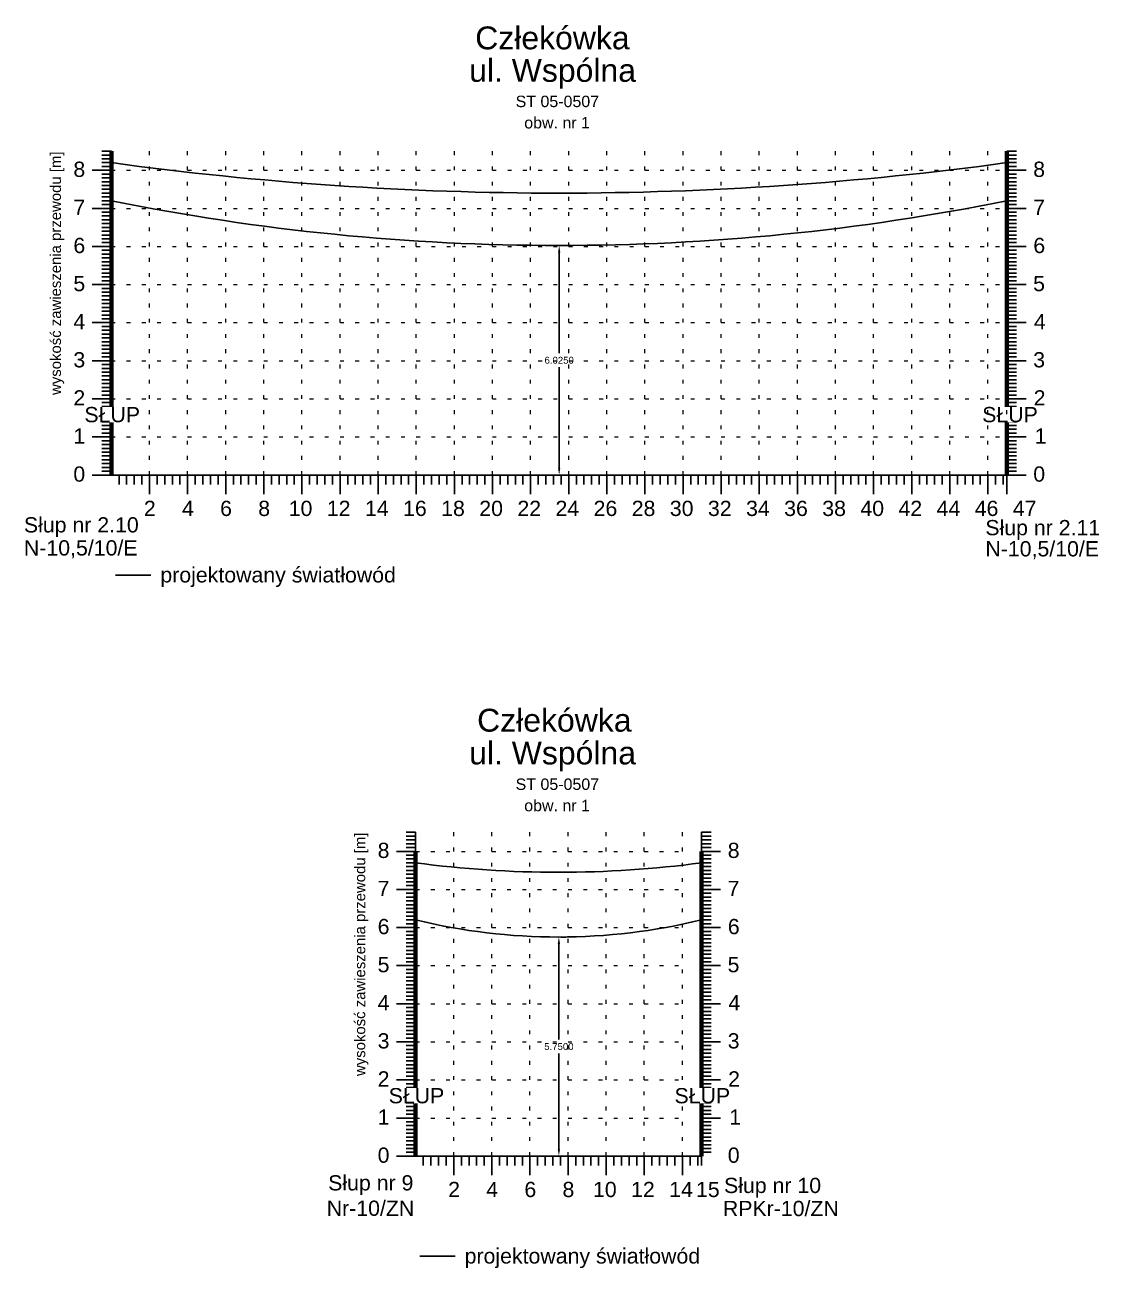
# Model space of a CAD drawing. Header units: metres. Extents: x -870 to 439, y 1328 to 1364.
# Drawn here: x -870.42 to -842.23, y 1330.96 to 1363.6 of the extents above; entities that cross this region are included whole.
import ezdxf

# ---------------------------------------------------------------- set-up
doc = ezdxf.new("R2010")
doc.units = ezdxf.units.M
doc.header["$MEASUREMENT"] = 0
doc.linetypes.add('ACAD_ISO07W100', pattern=[3, 0, -3])
doc.layers.add('ramka', color=7, linetype='Continuous', plot=False)
doc.styles.get("Standard").update_dxf_attribs({"font": 'arial.ttf'})
doc.dimstyles.get("Standard").update_dxf_attribs({"dimtxt": 0.18, "dimasz": 0.18, "dimexe": 0.18, "dimexo": 0.0625, "dimgap": 0.09, "dimtad": 0, "dimtih": 1, "dimtoh": 1, "dimdec": 4, "dimzin": 0, "dimdsep": 46, "dimtxsty": 'Standard', "dimcen": 0.09, "dimadec": 0, "dimazin": 0, "dimtfac": 1, "dimtdec": 4, "dimtofl": 0, "dimtmove": 0, "dimatfit": 3, "dimfxl": 1, "dimtolj": 1, "dimtzin": 0, "dimarcsym": 0})

# ---------------------------------------------------------------- blocks, each defined once
blk = doc.blocks.new('*D40')
at = {"color": 0, "lineweight": -2}
for p, q in [((-856.459, 1357.805), (-856.576, 1357.805)), ((-856.396, 1357.625), (-856.396, 1354.975)), ((-856.396, 1351.96), (-856.396, 1354.611)), ((-865.484, 1351.78), (-856.216, 1351.78))]:
    blk.add_line(p, q, dxfattribs=at)
at = {"color": 0}
for points in [[(-856.366, 1357.625), (-856.426, 1357.625), (-856.396, 1357.805)], [(-856.426, 1351.96), (-856.366, 1351.96), (-856.396, 1351.78)]]:
    blk.add_solid(points, dxfattribs=at)
at = {"layer": 'Defpoints', "color": 0}
for p in [(-856.396, 1357.805), (-865.546, 1351.78), (-856.396, 1351.78)]:
    blk.add_point(p, dxfattribs=at)
at = {"color": 0, "lineweight": 25, "insert": (-856.396, 1354.793), "char_height": 0.18, "attachment_point": 5}
blk.add_mtext('\\A1;6.0250', dxfattribs=at)
blk = doc.blocks.new('*D41')
at = {"color": 0, "lineweight": -2}
for p, q in [((-856.404, 1339.472), (-856.404, 1336.959)), ((-856.35, 1339.652), (-856.224, 1339.652)), ((-856.404, 1334.082), (-856.404, 1336.595)), ((-856.5, 1333.902), (-856.224, 1333.902))]:
    blk.add_line(p, q, dxfattribs=at)
at = {"color": 0}
for points in [[(-856.374, 1339.472), (-856.434, 1339.472), (-856.404, 1339.652)], [(-856.434, 1334.082), (-856.374, 1334.082), (-856.404, 1333.902)]]:
    blk.add_solid(points, dxfattribs=at)
at = {"layer": 'Defpoints', "color": 0}
for p in [(-856.412, 1339.652), (-856.562, 1333.902), (-856.404, 1333.902)]:
    blk.add_point(p, dxfattribs=at)
at = {"color": 0, "lineweight": 25, "insert": (-856.404, 1336.777), "char_height": 0.18, "attachment_point": 5}
blk.add_mtext('\\A1;5.7500', dxfattribs=at)

msp = doc.modelspace()

# ---------------------------------------------------------------- linework, layer by layer
for p, q in [((-868.14601, 1360.28031), (-868.39601, 1360.28031)), ((-868.14601, 1360.28031), (-868.14601, 1351.78031)), ((-844.64601, 1360.28031), (-844.64601, 1351.78031)), ((-844.64601, 1360.28031), (-844.39601, 1360.28031)), ((-868.14601, 1360.18031), (-868.39601, 1360.18031)), ((-868.14601, 1360.08031), (-868.39601, 1360.08031)), ((-868.14601, 1359.98031), (-868.39601, 1359.98031)), ((-844.64601, 1360.18031), (-844.39601, 1360.18031)), ((-844.64601, 1360.08031), (-844.39601, 1360.08031)), ((-844.64601, 1359.98031), (-844.39601, 1359.98031)), ((-868.14601, 1359.78031), (-868.64601, 1359.78031)), ((-868.14601, 1359.78031), (-868.64601, 1359.78031)), ((-868.14601, 1359.88031), (-868.39601, 1359.88031)), ((-868.14601, 1359.68031), (-868.39601, 1359.68031)), ((-844.64601, 1359.88031), (-844.39601, 1359.88031)), ((-844.64601, 1359.78031), (-844.14601, 1359.78031)), ((-844.64601, 1359.78031), (-844.14601, 1359.78031)), ((-844.64601, 1359.68031), (-844.39601, 1359.68031)), ((-868.14601, 1359.58031), (-868.39601, 1359.58031)), ((-868.14601, 1359.48031), (-868.39601, 1359.48031)), ((-868.14601, 1359.38031), (-868.39601, 1359.38031)), ((-844.64601, 1359.58031), (-844.39601, 1359.58031)), ((-844.64601, 1359.48031), (-844.39601, 1359.48031)), ((-844.64601, 1359.38031), (-844.39601, 1359.38031)), ((-868.14601, 1359.28031), (-868.39601, 1359.28031)), ((-868.14601, 1359.18031), (-868.39601, 1359.18031)), ((-868.14601, 1359.08031), (-868.39601, 1359.08031)), ((-868.14601, 1358.98031), (-868.39601, 1358.98031)), ((-844.64601, 1359.28031), (-844.39601, 1359.28031)), ((-844.64601, 1359.18031), (-844.39601, 1359.18031)), ((-844.64601, 1359.08031), (-844.39601, 1359.08031)), ((-844.64601, 1358.98031), (-844.39601, 1358.98031)), ((-868.14601, 1358.78031), (-868.64601, 1358.78031)), ((-868.14601, 1358.78031), (-868.64601, 1358.78031)), ((-868.14601, 1358.88031), (-868.39601, 1358.88031)), ((-868.14601, 1358.68031), (-868.39601, 1358.68031)), ((-844.64601, 1358.88031), (-844.39601, 1358.88031)), ((-844.64601, 1358.78031), (-844.14601, 1358.78031)), ((-844.64601, 1358.78031), (-844.14601, 1358.78031)), ((-844.64601, 1358.68031), (-844.39601, 1358.68031)), ((-868.14601, 1358.58031), (-868.39601, 1358.58031)), ((-868.14601, 1358.48031), (-868.39601, 1358.48031)), ((-868.14601, 1358.38031), (-868.39601, 1358.38031)), ((-844.64601, 1358.58031), (-844.39601, 1358.58031)), ((-844.64601, 1358.48031), (-844.39601, 1358.48031)), ((-844.64601, 1358.38031), (-844.39601, 1358.38031)), ((-868.14601, 1358.28031), (-868.39601, 1358.28031)), ((-868.14601, 1358.18031), (-868.39601, 1358.18031)), ((-868.14601, 1358.08031), (-868.39601, 1358.08031)), ((-868.14601, 1357.98031), (-868.39601, 1357.98031)), ((-844.64601, 1358.28031), (-844.39601, 1358.28031)), ((-844.64601, 1358.18031), (-844.39601, 1358.18031)), ((-844.64601, 1358.08031), (-844.39601, 1358.08031)), ((-844.64601, 1357.98031), (-844.39601, 1357.98031)), ((-868.14601, 1357.78031), (-868.64601, 1357.78031)), ((-868.14601, 1357.78031), (-868.64601, 1357.78031)), ((-868.14601, 1357.88031), (-868.39601, 1357.88031)), ((-868.14601, 1357.68031), (-868.39601, 1357.68031)), ((-844.64601, 1357.88031), (-844.39601, 1357.88031)), ((-844.64601, 1357.78031), (-844.14601, 1357.78031)), ((-844.64601, 1357.78031), (-844.14601, 1357.78031)), ((-844.64601, 1357.68031), (-844.39601, 1357.68031)), ((-868.14601, 1357.58031), (-868.39601, 1357.58031)), ((-868.14601, 1357.48031), (-868.39601, 1357.48031)), ((-868.14601, 1357.38031), (-868.39601, 1357.38031)), ((-844.64601, 1357.58031), (-844.39601, 1357.58031)), ((-844.64601, 1357.48031), (-844.39601, 1357.48031)), ((-844.64601, 1357.38031), (-844.39601, 1357.38031)), ((-868.14601, 1357.28031), (-868.39601, 1357.28031)), ((-868.14601, 1357.18031), (-868.39601, 1357.18031)), ((-868.14601, 1357.08031), (-868.39601, 1357.08031)), ((-844.64601, 1357.28031), (-844.39601, 1357.28031)), ((-844.64601, 1357.18031), (-844.39601, 1357.18031)), ((-844.64601, 1357.08031), (-844.39601, 1357.08031)), ((-868.14601, 1356.78031), (-868.64601, 1356.78031)), ((-868.14601, 1356.78031), (-868.64601, 1356.78031)), ((-868.14601, 1356.98031), (-868.39601, 1356.98031)), ((-868.14601, 1356.88031), (-868.39601, 1356.88031)), ((-868.14601, 1356.68031), (-868.39601, 1356.68031)), ((-844.64601, 1356.98031), (-844.39601, 1356.98031)), ((-844.64601, 1356.88031), (-844.39601, 1356.88031)), ((-844.64601, 1356.78031), (-844.14601, 1356.78031)), ((-844.64601, 1356.78031), (-844.14601, 1356.78031)), ((-844.64601, 1356.68031), (-844.39601, 1356.68031)), ((-868.14601, 1356.58031), (-868.39601, 1356.58031)), ((-868.14601, 1356.48031), (-868.39601, 1356.48031)), ((-868.14601, 1356.38031), (-868.39601, 1356.38031)), ((-844.64601, 1356.58031), (-844.39601, 1356.58031)), ((-844.64601, 1356.48031), (-844.39601, 1356.48031)), ((-844.64601, 1356.38031), (-844.39601, 1356.38031)), ((-868.14601, 1356.28031), (-868.39601, 1356.28031)), ((-868.14601, 1356.18031), (-868.39601, 1356.18031)), ((-868.14601, 1356.08031), (-868.39601, 1356.08031)), ((-844.64601, 1356.28031), (-844.39601, 1356.28031)), ((-844.64601, 1356.18031), (-844.39601, 1356.18031)), ((-844.64601, 1356.08031), (-844.39601, 1356.08031)), ((-868.14601, 1355.78031), (-868.64601, 1355.78031)), ((-868.14601, 1355.78031), (-868.64601, 1355.78031)), ((-868.14601, 1355.98031), (-868.39601, 1355.98031)), ((-868.14601, 1355.88031), (-868.39601, 1355.88031)), ((-844.64601, 1355.98031), (-844.39601, 1355.98031)), ((-844.64601, 1355.88031), (-844.39601, 1355.88031)), ((-844.64601, 1355.78031), (-844.14601, 1355.78031)), ((-844.64601, 1355.78031), (-844.14601, 1355.78031)), ((-868.14601, 1355.68031), (-868.39601, 1355.68031)), ((-868.14601, 1355.58031), (-868.39601, 1355.58031)), ((-868.14601, 1355.48031), (-868.39601, 1355.48031)), ((-868.14601, 1355.38031), (-868.39601, 1355.38031)), ((-844.64601, 1355.68031), (-844.39601, 1355.68031)), ((-844.64601, 1355.58031), (-844.39601, 1355.58031)), ((-844.64601, 1355.48031), (-844.39601, 1355.48031)), ((-844.64601, 1355.38031), (-844.39601, 1355.38031)), ((-868.14601, 1355.28031), (-868.39601, 1355.28031)), ((-868.14601, 1355.18031), (-868.39601, 1355.18031)), ((-868.14601, 1355.08031), (-868.39601, 1355.08031)), ((-844.64601, 1355.28031), (-844.39601, 1355.28031)), ((-844.64601, 1355.18031), (-844.39601, 1355.18031)), ((-844.64601, 1355.08031), (-844.39601, 1355.08031)), ((-868.14601, 1354.78031), (-868.64601, 1354.78031)), ((-868.14601, 1354.78031), (-868.64601, 1354.78031)), ((-868.14601, 1354.98031), (-868.39601, 1354.98031)), ((-868.14601, 1354.88031), (-868.39601, 1354.88031)), ((-844.64601, 1354.98031), (-844.39601, 1354.98031)), ((-844.64601, 1354.88031), (-844.39601, 1354.88031)), ((-844.64601, 1354.78031), (-844.14601, 1354.78031)), ((-844.64601, 1354.78031), (-844.14601, 1354.78031)), ((-868.14601, 1354.68031), (-868.39601, 1354.68031)), ((-868.14601, 1354.58031), (-868.39601, 1354.58031)), ((-868.14601, 1354.48031), (-868.39601, 1354.48031)), ((-844.64601, 1354.68031), (-844.39601, 1354.68031)), ((-844.64601, 1354.58031), (-844.39601, 1354.58031)), ((-844.64601, 1354.48031), (-844.39601, 1354.48031)), ((-868.14601, 1354.38031), (-868.39601, 1354.38031)), ((-868.14601, 1354.28031), (-868.39601, 1354.28031)), ((-868.14601, 1354.18031), (-868.39601, 1354.18031)), ((-868.14601, 1354.08031), (-868.39601, 1354.08031)), ((-844.64601, 1354.38031), (-844.39601, 1354.38031)), ((-844.64601, 1354.28031), (-844.39601, 1354.28031)), ((-844.64601, 1354.18031), (-844.39601, 1354.18031)), ((-844.64601, 1354.08031), (-844.39601, 1354.08031)), ((-868.14601, 1353.78031), (-868.64601, 1353.78031)), ((-868.14601, 1353.78031), (-868.64601, 1353.78031)), ((-868.14601, 1353.98031), (-868.39601, 1353.98031)), ((-868.14601, 1353.88031), (-868.39601, 1353.88031)), ((-844.64601, 1353.98031), (-844.39601, 1353.98031)), ((-844.64601, 1353.88031), (-844.39601, 1353.88031)), ((-844.64601, 1353.78031), (-844.14601, 1353.78031)), ((-844.64601, 1353.78031), (-844.14601, 1353.78031)), ((-868.14601, 1353.68031), (-868.39601, 1353.68031)), ((-868.14601, 1353.58031), (-868.39601, 1353.58031)), ((-868.14601, 1353.48031), (-868.39601, 1353.48031)), ((-844.64601, 1353.68031), (-844.39601, 1353.68031)), ((-844.64601, 1353.58031), (-844.39601, 1353.58031)), ((-844.64601, 1353.48031), (-844.39601, 1353.48031)), ((-868.14601, 1353.38031), (-868.39601, 1353.38031)), ((-868.14601, 1353.28031), (-868.39601, 1353.28031)), ((-868.14601, 1353.18031), (-868.39601, 1353.18031)), ((-844.64601, 1353.38031), (-844.39601, 1353.38031)), ((-844.64601, 1353.28031), (-844.39601, 1353.28031)), ((-844.64601, 1353.18031), (-844.39601, 1353.18031)), ((-868.14601, 1352.78031), (-868.64601, 1352.78031)), ((-868.14601, 1352.78031), (-868.64601, 1352.78031)), ((-868.14601, 1353.08031), (-868.39601, 1353.08031)), ((-868.14601, 1352.98031), (-868.39601, 1352.98031)), ((-868.14601, 1352.88031), (-868.39601, 1352.88031)), ((-844.64601, 1353.08031), (-844.39601, 1353.08031)), ((-844.64601, 1352.98031), (-844.39601, 1352.98031)), ((-844.64601, 1352.88031), (-844.39601, 1352.88031)), ((-844.64601, 1352.78031), (-844.14601, 1352.78031)), ((-844.64601, 1352.78031), (-844.14601, 1352.78031)), ((-868.14601, 1352.68031), (-868.39601, 1352.68031)), ((-868.14601, 1352.58031), (-868.39601, 1352.58031)), ((-868.14601, 1352.48031), (-868.39601, 1352.48031)), ((-844.64601, 1352.68031), (-844.39601, 1352.68031)), ((-844.64601, 1352.58031), (-844.39601, 1352.58031)), ((-844.64601, 1352.48031), (-844.39601, 1352.48031)), ((-868.14601, 1352.38031), (-868.39601, 1352.38031)), ((-868.14601, 1352.28031), (-868.39601, 1352.28031)), ((-868.14601, 1352.18031), (-868.39601, 1352.18031)), ((-844.64601, 1352.38031), (-844.39601, 1352.38031)), ((-844.64601, 1352.28031), (-844.39601, 1352.28031)), ((-844.64601, 1352.18031), (-844.39601, 1352.18031)), ((-868.14601, 1351.78031), (-868.64601, 1351.78031)), ((-868.14601, 1352.08031), (-868.39601, 1352.08031)), ((-868.14601, 1351.98031), (-868.39601, 1351.98031)), ((-868.14601, 1351.88031), (-868.39601, 1351.88031)), ((-868.14601, 1351.78031), (-868.39601, 1351.78031)), ((-868.14601, 1351.78031), (-844.64601, 1351.78031)), ((-867.94601, 1351.78031), (-867.94601, 1351.53031)), ((-867.74601, 1351.78031), (-867.74601, 1351.53031)), ((-867.54601, 1351.78031), (-867.54601, 1351.53031)), ((-867.34601, 1351.78031), (-867.34601, 1351.53031)), ((-867.14601, 1351.78031), (-867.14601, 1351.28031)), ((-866.94601, 1351.78031), (-866.94601, 1351.53031)), ((-866.74601, 1351.78031), (-866.74601, 1351.53031)), ((-866.54601, 1351.78031), (-866.54601, 1351.53031)), ((-866.34601, 1351.78031), (-866.34601, 1351.53031)), ((-866.14601, 1351.78031), (-866.14601, 1351.28031)), ((-865.94601, 1351.78031), (-865.94601, 1351.53031)), ((-865.74601, 1351.78031), (-865.74601, 1351.53031)), ((-865.54601, 1351.78031), (-865.54601, 1351.53031)), ((-865.34601, 1351.78031), (-865.34601, 1351.53031)), ((-865.14601, 1351.78031), (-865.14601, 1351.28031)), ((-864.94601, 1351.78031), (-864.94601, 1351.53031)), ((-864.74601, 1351.78031), (-864.74601, 1351.53031)), ((-864.54601, 1351.78031), (-864.54601, 1351.53031)), ((-864.34601, 1351.78031), (-864.34601, 1351.53031)), ((-864.14601, 1351.78031), (-864.14601, 1351.28031)), ((-863.94601, 1351.78031), (-863.94601, 1351.53031)), ((-863.74601, 1351.78031), (-863.74601, 1351.53031)), ((-863.54601, 1351.78031), (-863.54601, 1351.53031)), ((-863.34601, 1351.78031), (-863.34601, 1351.53031)), ((-863.14601, 1351.78031), (-863.14601, 1351.28031)), ((-862.94601, 1351.78031), (-862.94601, 1351.53031)), ((-862.74601, 1351.78031), (-862.74601, 1351.53031)), ((-862.54601, 1351.78031), (-862.54601, 1351.53031)), ((-862.34601, 1351.78031), (-862.34601, 1351.53031)), ((-862.14601, 1351.78031), (-862.14601, 1351.28031)), ((-861.94601, 1351.78031), (-861.94601, 1351.53031)), ((-861.74601, 1351.78031), (-861.74601, 1351.53031)), ((-861.54601, 1351.78031), (-861.54601, 1351.53031)), ((-861.34601, 1351.78031), (-861.34601, 1351.53031)), ((-861.14601, 1351.78031), (-861.14601, 1351.28031)), ((-860.94601, 1351.78031), (-860.94601, 1351.53031)), ((-860.74601, 1351.78031), (-860.74601, 1351.53031)), ((-860.54601, 1351.78031), (-860.54601, 1351.53031)), ((-860.34601, 1351.78031), (-860.34601, 1351.53031)), ((-860.14601, 1351.78031), (-860.14601, 1351.28031)), ((-859.94601, 1351.78031), (-859.94601, 1351.53031)), ((-859.74601, 1351.78031), (-859.74601, 1351.53031)), ((-859.54601, 1351.78031), (-859.54601, 1351.53031)), ((-859.34601, 1351.78031), (-859.34601, 1351.53031)), ((-859.14601, 1351.78031), (-859.14601, 1351.28031)), ((-858.94601, 1351.78031), (-858.94601, 1351.53031)), ((-858.74601, 1351.78031), (-858.74601, 1351.53031)), ((-858.54601, 1351.78031), (-858.54601, 1351.53031)), ((-858.34601, 1351.78031), (-858.34601, 1351.53031)), ((-858.14601, 1351.78031), (-858.14601, 1351.28031)), ((-857.94601, 1351.78031), (-857.94601, 1351.53031)), ((-857.74601, 1351.78031), (-857.74601, 1351.53031)), ((-857.54601, 1351.78031), (-857.54601, 1351.53031)), ((-857.34601, 1351.78031), (-857.34601, 1351.53031)), ((-857.14601, 1351.78031), (-857.14601, 1351.28031)), ((-856.94601, 1351.78031), (-856.94601, 1351.53031)), ((-856.74601, 1351.78031), (-856.74601, 1351.53031)), ((-856.54601, 1351.78031), (-856.54601, 1351.53031)), ((-856.34601, 1351.78031), (-856.34601, 1351.53031)), ((-856.14601, 1351.78031), (-856.14601, 1351.28031)), ((-855.94601, 1351.78031), (-855.94601, 1351.53031)), ((-855.74601, 1351.78031), (-855.74601, 1351.53031)), ((-855.54601, 1351.78031), (-855.54601, 1351.53031)), ((-855.34601, 1351.78031), (-855.34601, 1351.53031)), ((-855.14601, 1351.78031), (-855.14601, 1351.28031)), ((-854.94601, 1351.78031), (-854.94601, 1351.53031)), ((-854.74601, 1351.78031), (-854.74601, 1351.53031)), ((-854.54601, 1351.78031), (-854.54601, 1351.53031)), ((-854.34601, 1351.78031), (-854.34601, 1351.53031)), ((-854.14601, 1351.78031), (-854.14601, 1351.28031)), ((-853.94601, 1351.78031), (-853.94601, 1351.53031)), ((-853.74601, 1351.78031), (-853.74601, 1351.53031)), ((-853.54601, 1351.78031), (-853.54601, 1351.53031)), ((-853.34601, 1351.78031), (-853.34601, 1351.53031)), ((-853.14601, 1351.78031), (-853.14601, 1351.28031)), ((-852.94601, 1351.78031), (-852.94601, 1351.53031)), ((-852.74601, 1351.78031), (-852.74601, 1351.53031)), ((-852.54601, 1351.78031), (-852.54601, 1351.53031)), ((-852.34601, 1351.78031), (-852.34601, 1351.53031)), ((-852.14601, 1351.78031), (-852.14601, 1351.28031)), ((-851.94601, 1351.78031), (-851.94601, 1351.53031)), ((-851.74601, 1351.78031), (-851.74601, 1351.53031)), ((-851.54601, 1351.78031), (-851.54601, 1351.53031)), ((-851.34601, 1351.78031), (-851.34601, 1351.53031)), ((-851.14601, 1351.78031), (-851.14601, 1351.28031)), ((-850.94601, 1351.78031), (-850.94601, 1351.53031)), ((-850.74601, 1351.78031), (-850.74601, 1351.53031)), ((-850.54601, 1351.78031), (-850.54601, 1351.53031)), ((-850.34601, 1351.78031), (-850.34601, 1351.53031)), ((-850.14601, 1351.78031), (-850.14601, 1351.28031)), ((-849.94601, 1351.78031), (-849.94601, 1351.53031)), ((-849.74601, 1351.78031), (-849.74601, 1351.53031)), ((-849.54601, 1351.78031), (-849.54601, 1351.53031)), ((-849.34601, 1351.78031), (-849.34601, 1351.53031)), ((-849.14601, 1351.78031), (-849.14601, 1351.28031)), ((-849.14601, 1351.78031), (-849.14601, 1351.28031)), ((-848.94601, 1351.78031), (-848.94601, 1351.53031)), ((-848.74601, 1351.78031), (-848.74601, 1351.53031)), ((-848.54601, 1351.78031), (-848.54601, 1351.53031)), ((-848.34601, 1351.78031), (-848.34601, 1351.53031)), ((-848.14601, 1351.78031), (-848.14601, 1351.28031)), ((-848.14601, 1351.78031), (-848.14601, 1351.28031)), ((-847.94601, 1351.78031), (-847.94601, 1351.53031)), ((-847.74601, 1351.78031), (-847.74601, 1351.53031)), ((-847.54601, 1351.78031), (-847.54601, 1351.53031)), ((-847.34601, 1351.78031), (-847.34601, 1351.53031)), ((-847.14601, 1351.78031), (-847.14601, 1351.28031)), ((-847.14601, 1351.78031), (-847.14601, 1351.28031)), ((-846.94601, 1351.78031), (-846.94601, 1351.53031)), ((-846.74601, 1351.78031), (-846.74601, 1351.53031)), ((-846.54601, 1351.78031), (-846.54601, 1351.53031)), ((-846.34601, 1351.78031), (-846.34601, 1351.53031)), ((-846.14601, 1351.78031), (-846.14601, 1351.28031)), ((-846.14601, 1351.78031), (-846.14601, 1351.28031)), ((-845.94601, 1351.78031), (-845.94601, 1351.53031)), ((-845.74601, 1351.78031), (-845.74601, 1351.53031)), ((-845.54601, 1351.78031), (-845.54601, 1351.53031)), ((-845.34601, 1351.78031), (-845.34601, 1351.53031)), ((-845.14601, 1351.78031), (-845.14601, 1351.28031)), ((-845.14601, 1351.78031), (-845.14601, 1351.28031)), ((-844.94601, 1351.78031), (-844.94601, 1351.53031)), ((-844.74601, 1351.78031), (-844.74601, 1351.53031)), ((-844.64601, 1352.08031), (-844.39601, 1352.08031)), ((-844.64601, 1351.98031), (-844.39601, 1351.98031)), ((-844.64601, 1351.88031), (-844.39601, 1351.88031)), ((-844.64601, 1351.78031), (-844.14601, 1351.78031)), ((-844.64601, 1351.78031), (-844.39601, 1351.78031)), ((-844.64601, 1351.78031), (-844.64601, 1351.28031)), ((-844.64601, 1351.78031), (-844.64601, 1351.28031)), ((-860.1623, 1342.40181), (-860.4123, 1342.40181)), ((-860.1623, 1342.40181), (-860.1623, 1333.90181)), ((-852.6623, 1342.40181), (-852.6623, 1333.90181)), ((-852.6623, 1342.40181), (-852.4123, 1342.40181)), ((-860.1623, 1342.30181), (-860.4123, 1342.30181)), ((-860.1623, 1342.20181), (-860.4123, 1342.20181)), ((-860.1623, 1342.10181), (-860.4123, 1342.10181)), ((-860.1623, 1342.00181), (-860.4123, 1342.00181)), ((-852.6623, 1342.30181), (-852.4123, 1342.30181)), ((-852.6623, 1342.20181), (-852.4123, 1342.20181)), ((-852.6623, 1342.10181), (-852.4123, 1342.10181)), ((-852.6623, 1342.00181), (-852.4123, 1342.00181)), ((-860.1623, 1341.90181), (-860.6623, 1341.90181)), ((-860.1623, 1341.90181), (-860.6623, 1341.90181)), ((-860.1623, 1341.80181), (-860.4123, 1341.80181)), ((-860.1623, 1341.70181), (-860.4123, 1341.70181)), ((-852.6623, 1341.90181), (-852.1623, 1341.90181)), ((-852.6623, 1341.90181), (-852.1623, 1341.90181)), ((-852.6623, 1341.80181), (-852.4123, 1341.80181)), ((-852.6623, 1341.70181), (-852.4123, 1341.70181)), ((-860.1623, 1341.60181), (-860.4123, 1341.60181)), ((-860.1623, 1341.50181), (-860.4123, 1341.50181)), ((-860.1623, 1341.40181), (-860.4123, 1341.40181)), ((-852.6623, 1341.60181), (-852.4123, 1341.60181)), ((-852.6623, 1341.50181), (-852.4123, 1341.50181)), ((-852.6623, 1341.40181), (-852.4123, 1341.40181)), ((-860.1623, 1341.30181), (-860.4123, 1341.30181)), ((-860.1623, 1341.20181), (-860.4123, 1341.20181)), ((-860.1623, 1341.10181), (-860.4123, 1341.10181)), ((-852.6623, 1341.30181), (-852.4123, 1341.30181)), ((-852.6623, 1341.20181), (-852.4123, 1341.20181)), ((-852.6623, 1341.10181), (-852.4123, 1341.10181)), ((-860.1623, 1340.90181), (-860.6623, 1340.90181)), ((-860.1623, 1340.90181), (-860.6623, 1340.90181)), ((-860.1623, 1341.00181), (-860.4123, 1341.00181)), ((-860.1623, 1340.80181), (-860.4123, 1340.80181)), ((-860.1623, 1340.70181), (-860.4123, 1340.70181)), ((-852.6623, 1341.00181), (-852.4123, 1341.00181)), ((-852.6623, 1340.90181), (-852.1623, 1340.90181)), ((-852.6623, 1340.90181), (-852.1623, 1340.90181)), ((-852.6623, 1340.80181), (-852.4123, 1340.80181)), ((-852.6623, 1340.70181), (-852.4123, 1340.70181)), ((-860.1623, 1340.60181), (-860.4123, 1340.60181)), ((-860.1623, 1340.50181), (-860.4123, 1340.50181)), ((-860.1623, 1340.40181), (-860.4123, 1340.40181)), ((-852.6623, 1340.60181), (-852.4123, 1340.60181)), ((-852.6623, 1340.50181), (-852.4123, 1340.50181)), ((-852.6623, 1340.40181), (-852.4123, 1340.40181)), ((-860.1623, 1340.30181), (-860.4123, 1340.30181)), ((-860.1623, 1340.20181), (-860.4123, 1340.20181)), ((-860.1623, 1340.10181), (-860.4123, 1340.10181)), ((-852.6623, 1340.30181), (-852.4123, 1340.30181)), ((-852.6623, 1340.20181), (-852.4123, 1340.20181)), ((-852.6623, 1340.10181), (-852.4123, 1340.10181)), ((-860.1623, 1339.90181), (-860.6623, 1339.90181)), ((-860.1623, 1339.90181), (-860.6623, 1339.90181)), ((-860.1623, 1340.00181), (-860.4123, 1340.00181)), ((-860.1623, 1339.80181), (-860.4123, 1339.80181)), ((-852.6623, 1340.00181), (-852.4123, 1340.00181)), ((-852.6623, 1339.90181), (-852.1623, 1339.90181)), ((-852.6623, 1339.90181), (-852.1623, 1339.90181)), ((-852.6623, 1339.80181), (-852.4123, 1339.80181)), ((-860.1623, 1339.70181), (-860.4123, 1339.70181)), ((-860.1623, 1339.60181), (-860.4123, 1339.60181)), ((-860.1623, 1339.50181), (-860.4123, 1339.50181)), ((-860.1623, 1339.40181), (-860.4123, 1339.40181)), ((-852.6623, 1339.70181), (-852.4123, 1339.70181)), ((-852.6623, 1339.60181), (-852.4123, 1339.60181)), ((-852.6623, 1339.50181), (-852.4123, 1339.50181)), ((-852.6623, 1339.40181), (-852.4123, 1339.40181)), ((-860.1623, 1339.30181), (-860.4123, 1339.30181)), ((-860.1623, 1339.20181), (-860.4123, 1339.20181)), ((-860.1623, 1339.10181), (-860.4123, 1339.10181)), ((-852.6623, 1339.30181), (-852.4123, 1339.30181)), ((-852.6623, 1339.20181), (-852.4123, 1339.20181)), ((-852.6623, 1339.10181), (-852.4123, 1339.10181)), ((-860.1623, 1338.90181), (-860.6623, 1338.90181)), ((-860.1623, 1338.90181), (-860.6623, 1338.90181)), ((-860.1623, 1339.00181), (-860.4123, 1339.00181)), ((-860.1623, 1338.80181), (-860.4123, 1338.80181)), ((-852.6623, 1339.00181), (-852.4123, 1339.00181)), ((-852.6623, 1338.90181), (-852.1623, 1338.90181)), ((-852.6623, 1338.90181), (-852.1623, 1338.90181)), ((-852.6623, 1338.80181), (-852.4123, 1338.80181)), ((-860.1623, 1338.70181), (-860.4123, 1338.70181)), ((-860.1623, 1338.60181), (-860.4123, 1338.60181)), ((-860.1623, 1338.50181), (-860.4123, 1338.50181)), ((-860.1623, 1338.40181), (-860.4123, 1338.40181)), ((-852.6623, 1338.70181), (-852.4123, 1338.70181)), ((-852.6623, 1338.60181), (-852.4123, 1338.60181)), ((-852.6623, 1338.50181), (-852.4123, 1338.50181)), ((-852.6623, 1338.40181), (-852.4123, 1338.40181)), ((-860.1623, 1338.30181), (-860.4123, 1338.30181)), ((-860.1623, 1338.20181), (-860.4123, 1338.20181)), ((-860.1623, 1338.10181), (-860.4123, 1338.10181)), ((-852.6623, 1338.30181), (-852.4123, 1338.30181)), ((-852.6623, 1338.20181), (-852.4123, 1338.20181)), ((-852.6623, 1338.10181), (-852.4123, 1338.10181)), ((-860.1623, 1337.90181), (-860.6623, 1337.90181)), ((-860.1623, 1337.90181), (-860.6623, 1337.90181)), ((-860.1623, 1338.00181), (-860.4123, 1338.00181)), ((-860.1623, 1337.80181), (-860.4123, 1337.80181)), ((-852.6623, 1338.00181), (-852.4123, 1338.00181)), ((-852.6623, 1337.90181), (-852.1623, 1337.90181)), ((-852.6623, 1337.90181), (-852.1623, 1337.90181)), ((-852.6623, 1337.80181), (-852.4123, 1337.80181)), ((-860.1623, 1337.70181), (-860.4123, 1337.70181)), ((-860.1623, 1337.60181), (-860.4123, 1337.60181)), ((-860.1623, 1337.50181), (-860.4123, 1337.50181)), ((-852.6623, 1337.70181), (-852.4123, 1337.70181)), ((-852.6623, 1337.60181), (-852.4123, 1337.60181)), ((-852.6623, 1337.50181), (-852.4123, 1337.50181)), ((-860.1623, 1337.40181), (-860.4123, 1337.40181)), ((-860.1623, 1337.30181), (-860.4123, 1337.30181)), ((-860.1623, 1337.20181), (-860.4123, 1337.20181)), ((-860.1623, 1337.10181), (-860.4123, 1337.10181)), ((-852.6623, 1337.40181), (-852.4123, 1337.40181)), ((-852.6623, 1337.30181), (-852.4123, 1337.30181)), ((-852.6623, 1337.20181), (-852.4123, 1337.20181)), ((-852.6623, 1337.10181), (-852.4123, 1337.10181)), ((-860.1623, 1336.90181), (-860.6623, 1336.90181)), ((-860.1623, 1336.90181), (-860.6623, 1336.90181)), ((-860.1623, 1337.00181), (-860.4123, 1337.00181)), ((-860.1623, 1336.80181), (-860.4123, 1336.80181)), ((-852.6623, 1337.00181), (-852.4123, 1337.00181)), ((-852.6623, 1336.90181), (-852.1623, 1336.90181)), ((-852.6623, 1336.90181), (-852.1623, 1336.90181)), ((-852.6623, 1336.80181), (-852.4123, 1336.80181)), ((-860.1623, 1336.70181), (-860.4123, 1336.70181)), ((-860.1623, 1336.60181), (-860.4123, 1336.60181)), ((-860.1623, 1336.50181), (-860.4123, 1336.50181)), ((-852.6623, 1336.70181), (-852.4123, 1336.70181)), ((-852.6623, 1336.60181), (-852.4123, 1336.60181)), ((-852.6623, 1336.50181), (-852.4123, 1336.50181)), ((-860.1623, 1336.40181), (-860.4123, 1336.40181)), ((-860.1623, 1336.30181), (-860.4123, 1336.30181)), ((-860.1623, 1336.20181), (-860.4123, 1336.20181)), ((-852.6623, 1336.40181), (-852.4123, 1336.40181)), ((-852.6623, 1336.30181), (-852.4123, 1336.30181)), ((-852.6623, 1336.20181), (-852.4123, 1336.20181)), ((-860.1623, 1335.90181), (-860.6623, 1335.90181)), ((-860.1623, 1335.90181), (-860.6623, 1335.90181)), ((-860.1623, 1336.10181), (-860.4123, 1336.10181)), ((-860.1623, 1336.00181), (-860.4123, 1336.00181)), ((-860.1623, 1335.80181), (-860.4123, 1335.80181)), ((-852.6623, 1336.10181), (-852.4123, 1336.10181)), ((-852.6623, 1336.00181), (-852.4123, 1336.00181)), ((-852.6623, 1335.90181), (-852.1623, 1335.90181)), ((-852.6623, 1335.90181), (-852.1623, 1335.90181)), ((-852.6623, 1335.80181), (-852.4123, 1335.80181)), ((-860.1623, 1335.70181), (-860.4123, 1335.70181)), ((-860.1623, 1335.60181), (-860.4123, 1335.60181)), ((-860.1623, 1335.50181), (-860.4123, 1335.50181)), ((-852.6623, 1335.70181), (-852.4123, 1335.70181)), ((-852.6623, 1335.60181), (-852.4123, 1335.60181)), ((-852.6623, 1335.50181), (-852.4123, 1335.50181)), ((-860.1623, 1335.40181), (-860.4123, 1335.40181)), ((-860.1623, 1335.30181), (-860.4123, 1335.30181)), ((-860.1623, 1335.20181), (-860.4123, 1335.20181)), ((-852.6623, 1335.40181), (-852.4123, 1335.40181)), ((-852.6623, 1335.30181), (-852.4123, 1335.30181)), ((-852.6623, 1335.20181), (-852.4123, 1335.20181)), ((-860.1623, 1334.90181), (-860.6623, 1334.90181)), ((-860.1623, 1334.90181), (-860.6623, 1334.90181)), ((-860.1623, 1335.10181), (-860.4123, 1335.10181)), ((-860.1623, 1335.00181), (-860.4123, 1335.00181)), ((-852.6623, 1335.10181), (-852.4123, 1335.10181)), ((-852.6623, 1335.00181), (-852.4123, 1335.00181)), ((-852.6623, 1334.90181), (-852.1623, 1334.90181)), ((-852.6623, 1334.90181), (-852.1623, 1334.90181)), ((-860.1623, 1334.80181), (-860.4123, 1334.80181)), ((-860.1623, 1334.70181), (-860.4123, 1334.70181)), ((-860.1623, 1334.60181), (-860.4123, 1334.60181)), ((-860.1623, 1334.50181), (-860.4123, 1334.50181)), ((-852.6623, 1334.80181), (-852.4123, 1334.80181)), ((-852.6623, 1334.70181), (-852.4123, 1334.70181)), ((-852.6623, 1334.60181), (-852.4123, 1334.60181)), ((-852.6623, 1334.50181), (-852.4123, 1334.50181)), ((-860.1623, 1334.40181), (-860.4123, 1334.40181)), ((-860.1623, 1334.30181), (-860.4123, 1334.30181)), ((-860.1623, 1334.20181), (-860.4123, 1334.20181)), ((-852.6623, 1334.40181), (-852.4123, 1334.40181)), ((-852.6623, 1334.30181), (-852.4123, 1334.30181)), ((-852.6623, 1334.20181), (-852.4123, 1334.20181)), ((-860.1623, 1333.90181), (-860.6623, 1333.90181)), ((-860.1623, 1334.10181), (-860.4123, 1334.10181)), ((-860.1623, 1334.00181), (-860.4123, 1334.00181)), ((-860.1623, 1333.90181), (-860.4123, 1333.90181)), ((-860.1623, 1333.90181), (-853.1623, 1333.90181)), ((-859.9623, 1333.90181), (-859.9623, 1333.65181)), ((-859.7623, 1333.90181), (-859.7623, 1333.65181)), ((-859.5623, 1333.90181), (-859.5623, 1333.65181)), ((-859.3623, 1333.90181), (-859.3623, 1333.65181)), ((-859.1623, 1333.90181), (-859.1623, 1333.40181)), ((-858.9623, 1333.90181), (-858.9623, 1333.65181)), ((-858.7623, 1333.90181), (-858.7623, 1333.65181)), ((-858.5623, 1333.90181), (-858.5623, 1333.65181)), ((-858.3623, 1333.90181), (-858.3623, 1333.65181)), ((-858.1623, 1333.90181), (-858.1623, 1333.40181)), ((-857.9623, 1333.90181), (-857.9623, 1333.65181)), ((-857.7623, 1333.90181), (-857.7623, 1333.65181)), ((-857.5623, 1333.90181), (-857.5623, 1333.65181)), ((-857.3623, 1333.90181), (-857.3623, 1333.65181)), ((-857.1623, 1333.90181), (-857.1623, 1333.40181)), ((-856.9623, 1333.90181), (-856.9623, 1333.65181)), ((-856.7623, 1333.90181), (-856.7623, 1333.65181)), ((-856.5623, 1333.90181), (-856.5623, 1333.65181)), ((-856.3623, 1333.90181), (-856.3623, 1333.65181)), ((-856.1623, 1333.90181), (-856.1623, 1333.40181)), ((-855.9623, 1333.90181), (-855.9623, 1333.65181)), ((-855.7623, 1333.90181), (-855.7623, 1333.65181)), ((-855.5623, 1333.90181), (-855.5623, 1333.65181)), ((-855.3623, 1333.90181), (-855.3623, 1333.65181)), ((-855.1623, 1333.90181), (-855.1623, 1333.40181)), ((-854.9623, 1333.90181), (-854.9623, 1333.65181)), ((-854.7623, 1333.90181), (-854.7623, 1333.65181)), ((-854.5623, 1333.90181), (-854.5623, 1333.65181)), ((-854.3623, 1333.90181), (-854.3623, 1333.65181)), ((-854.1623, 1333.90181), (-854.1623, 1333.40181)), ((-853.9623, 1333.90181), (-853.9623, 1333.65181)), ((-853.7623, 1333.90181), (-853.7623, 1333.65181)), ((-853.5623, 1333.90181), (-853.5623, 1333.65181)), ((-853.3623, 1333.90181), (-853.3623, 1333.65181)), ((-853.1623, 1333.90181), (-853.1623, 1333.40181)), ((-853.1623, 1333.90181), (-852.6623, 1333.90181)), ((-853.1623, 1333.90181), (-852.9123, 1333.90181)), ((-852.9623, 1333.90181), (-852.9623, 1333.65181)), ((-852.7623, 1333.90181), (-852.7623, 1333.65181)), ((-852.6623, 1334.10181), (-852.4123, 1334.10181)), ((-852.6623, 1334.00181), (-852.4123, 1334.00181)), ((-852.6623, 1333.90181), (-852.6623, 1333.65181))]:
    msp.add_line(p, q)
at = {"lineweight": 100}
for p, q in [((-868.14601, 1360.28031), (-868.14601, 1351.78031)), ((-844.64601, 1360.28031), (-844.64601, 1351.78031)), ((-860.1623, 1341.90181), (-860.1623, 1333.90181)), ((-852.6623, 1341.90181), (-852.6623, 1333.90181))]:
    msp.add_line(p, q, dxfattribs=at)
at = {"linetype": 'ACAD_ISO07W100', "lineweight": 15, "ltscale": 0.1}
for p, q in [((-867.14601, 1351.78031), (-867.14601, 1360.28031)), ((-866.14601, 1351.78031), (-866.14601, 1360.28031)), ((-865.14601, 1351.78031), (-865.14601, 1360.28031)), ((-864.14601, 1351.78031), (-864.14601, 1360.28031)), ((-863.14601, 1351.78031), (-863.14601, 1360.28031)), ((-862.14601, 1351.78031), (-862.14601, 1360.28031)), ((-861.14601, 1351.78031), (-861.14601, 1360.28031)), ((-860.14601, 1351.78031), (-860.14601, 1360.28031)), ((-859.14601, 1351.78031), (-859.14601, 1360.28031)), ((-858.14601, 1351.78031), (-858.14601, 1360.28031)), ((-857.14601, 1351.78031), (-857.14601, 1360.28031)), ((-856.14601, 1351.78031), (-856.14601, 1360.28031)), ((-855.14601, 1351.78031), (-855.14601, 1360.28031)), ((-854.14601, 1351.78031), (-854.14601, 1360.28031)), ((-853.14601, 1351.78031), (-853.14601, 1360.28031)), ((-852.14601, 1351.78031), (-852.14601, 1360.28031)), ((-851.14601, 1351.78031), (-851.14601, 1360.28031)), ((-850.14601, 1351.78031), (-850.14601, 1360.28031)), ((-849.14601, 1351.78031), (-849.14601, 1360.28031)), ((-848.14601, 1351.78031), (-848.14601, 1360.28031)), ((-847.14601, 1351.78031), (-847.14601, 1360.28031)), ((-846.14601, 1351.78031), (-846.14601, 1360.28031)), ((-844.64601, 1351.78031), (-844.64601, 1360.28031)), ((-868.14601, 1359.78031), (-844.64601, 1359.78031)), ((-868.14601, 1358.78031), (-844.64601, 1358.78031)), ((-868.14601, 1357.78031), (-844.64601, 1357.78031)), ((-868.14601, 1356.78031), (-844.64601, 1356.78031)), ((-868.14601, 1355.78031), (-844.64601, 1355.78031)), ((-868.14601, 1354.78031), (-844.64601, 1354.78031)), ((-868.14601, 1353.78031), (-844.64601, 1353.78031)), ((-868.14601, 1352.78031), (-844.64601, 1352.78031)), ((-859.1623, 1333.90181), (-859.1623, 1342.40181)), ((-858.1623, 1333.90181), (-858.1623, 1342.40181)), ((-857.1623, 1333.90181), (-857.1623, 1342.40181)), ((-856.1623, 1333.90181), (-856.1623, 1342.40181)), ((-855.1623, 1333.90181), (-855.1623, 1342.40181)), ((-854.1623, 1333.90181), (-854.1623, 1342.40181)), ((-854.1623, 1333.90181), (-854.1623, 1342.40181)), ((-853.1623, 1333.90181), (-853.1623, 1342.40181)), ((-852.6623, 1333.90181), (-852.6623, 1342.40181)), ((-860.1623, 1341.90181), (-853.1623, 1341.90181)), ((-860.1623, 1340.90181), (-853.1623, 1340.90181)), ((-860.1623, 1339.90181), (-853.1623, 1339.90181)), ((-860.1623, 1338.90181), (-853.1623, 1338.90181)), ((-860.1623, 1337.90181), (-853.1623, 1337.90181)), ((-860.1623, 1336.90181), (-853.1623, 1336.90181)), ((-860.1623, 1335.90181), (-853.1623, 1335.90181)), ((-860.1623, 1334.90181), (-853.1623, 1334.90181)), ((-860.1623, 1333.90181), (-853.1623, 1333.90181))]:
    msp.add_line(p, q, dxfattribs=at)
at = {"color": 3, "lineweight": 25}
for p, q in [((-868.04046, 1349.1501), (-867.10988, 1349.1501)), ((-860.05674, 1331.27159), (-859.12616, 1331.27159))]:
    msp.add_line(p, q, dxfattribs=at)
at = {"lineweight": 25}
msp.add_lwpolyline([(-844.64601, 1351.78031), (-844.14601, 1351.78031)], dxfattribs=at)
at = {"lineweight": 30}
for centre, radius, start, end in [((-856.39601, 1445.86938), 86.68906, 262.2100437, 277.7899563), ((-856.4123, 1369.60181), 28.25, 262.37185, 277.62815)]:
    msp.add_arc(centre, radius, start, end, dxfattribs=at)
at = {"color": 3, "lineweight": 30}
for centre, radius, start, end in [((-856.39601, 1417.14281), 59.3375, 258.5788137, 281.4211863), ((-856.4123, 1355.50484), 15.85294, 256.317041, 283.682959)]:
    msp.add_arc(centre, radius, start, end, dxfattribs=at)
at = {"layer": 'ramka'}
for p, q in [((-868.14601, 1351.78031), (-856.14601, 1351.78031)), ((-860.1623, 1333.90181), (-856.4123, 1333.90181))]:
    msp.add_line(p, q, dxfattribs=at)
at = {"layer": 'ramka', "color": 6}
msp.add_line((-845.14601, 1351.78031), (-844.64601, 1351.78031), dxfattribs=at)

# ---------------------------------------------------------------- texts
for s, height, p in [('Człekówka', 0.6, (-858.59928, 1362.95488)), ('ul. Wspólna', 0.6, (-858.7591, 1362.102)), ('ST 05-0507', 0.3, (-857.53881, 1361.43831)), ('obw. nr 1', 0.3, (-857.31297, 1360.87907)), ('8', 0.4, (-869.14327, 1359.60622)), ('8', 0.4, (-843.95762, 1359.60622)), ('7', 0.4, (-869.14327, 1358.60622)), ('7', 0.4, (-843.96063, 1358.60622)), ('6', 0.4, (-869.14327, 1357.60622)), ('6', 0.4, (-843.9549, 1357.60622)), ('5', 0.4, (-869.14327, 1356.60622)), ('5', 0.4, (-843.96035, 1356.60622)), ('4', 0.4, (-869.14327, 1355.60622)), ('4', 0.4, (-843.93962, 1355.60622)), ('3', 0.4, (-869.14327, 1354.60622)), ('3', 0.4, (-843.95762, 1354.60622)), ('2', 0.4, (-869.14327, 1353.60622)), ('2', 0.4, (-843.94644, 1353.60622)), ('1', 0.4, (-869.14327, 1352.60622)), ('1', 0.4, (-843.91779, 1352.60622)), ('0', 0.4, (-869.14327, 1351.60622)), ('0', 0.4, (-843.95599, 1351.60622)), ('2', 0.4, (-867.29283, 1350.70464)), ('4', 0.4, (-866.29283, 1350.70464)), ('6', 0.4, (-865.29283, 1350.70464)), ('8', 0.4, (-864.29283, 1350.70464)), ('10', 0.4, (-863.49283, 1350.70464)), ('12', 0.4, (-862.49283, 1350.70464)), ('14', 0.4, (-861.49283, 1350.70464)), ('16', 0.4, (-860.49283, 1350.70464)), ('18', 0.4, (-859.49283, 1350.70464)), ('20', 0.4, (-858.49283, 1350.70464)), ('22', 0.4, (-857.49283, 1350.70464)), ('24', 0.4, (-856.49283, 1350.70464)), ('26', 0.4, (-855.49283, 1350.70464)), ('28', 0.4, (-854.49283, 1350.70464)), ('30', 0.4, (-853.49283, 1350.70464)), ('32', 0.4, (-852.49283, 1350.70464)), ('34', 0.4, (-851.49283, 1350.70464)), ('36', 0.4, (-850.49283, 1350.70464)), ('38', 0.4, (-849.49283, 1350.70464)), ('40', 0.4, (-848.49283, 1350.70464)), ('42', 0.4, (-847.49283, 1350.70464)), ('44', 0.4, (-846.49283, 1350.70464)), ('46', 0.4, (-845.49283, 1350.70464)), ('47', 0.4, (-844.49283, 1350.70464)), ('Słup nr 2.10', 0.4, (-870.44126, 1350.2727)), ('Słup nr 2.11', 0.4, (-845.21421, 1350.19916)), ('N-10,5/10/E', 0.4, (-870.44126, 1349.66782)), ('N-10,5/10/E', 0.4, (-845.21259, 1349.64421)), ('projektowany światłowód', 0.4, (-866.86112, 1348.96033)), ('Człekówka', 0.6, (-858.54934, 1345.04383)), ('ul. Wspólna', 0.6, (-858.7591, 1344.18449)), ('ST 05-0507', 0.3, (-857.53881, 1343.51428)), ('obw. nr 1', 0.3, (-857.31297, 1342.95505)), ('8', 0.4, (-861.15955, 1341.72772)), ('8', 0.4, (-851.9739, 1341.72772)), ('7', 0.4, (-861.15955, 1340.72772)), ('7', 0.4, (-851.97691, 1340.72772)), ('6', 0.4, (-861.15955, 1339.72772)), ('6', 0.4, (-851.97118, 1339.72772)), ('5', 0.4, (-861.15955, 1338.72772)), ('5', 0.4, (-851.97663, 1338.72772)), ('4', 0.4, (-861.15955, 1337.72772)), ('4', 0.4, (-851.9559, 1337.72772)), ('3', 0.4, (-861.15955, 1336.72772)), ('3', 0.4, (-851.9739, 1336.72772)), ('2', 0.4, (-861.15955, 1335.72772)), ('2', 0.4, (-851.96272, 1335.72772)), ('1', 0.4, (-861.15955, 1334.72772)), ('1', 0.4, (-851.93407, 1334.72772)), ('0', 0.4, (-861.15955, 1333.72772)), ('0', 0.4, (-851.97227, 1333.72772)), ('Słup nr 9', 0.4, (-862.45754, 1332.9999)), ('2', 0.4, (-859.30911, 1332.82613)), ('4', 0.4, (-858.30911, 1332.82613)), ('6', 0.4, (-857.30911, 1332.82613)), ('8', 0.4, (-856.30911, 1332.82613)), ('10', 0.4, (-855.50911, 1332.82613)), ('12', 0.4, (-854.50911, 1332.82613)), ('14', 0.4, (-853.50911, 1332.82613)), ('15', 0.4, (-852.80584, 1332.82613)), ('Słup nr 10', 0.4, (-852.07044, 1332.93268)), ('Nr-10/ZN', 0.4, (-862.49611, 1332.33348)), ('RPKr-10/ZN', 0.4, (-852.1011, 1332.3278)), ('projektowany światłowód', 0.4, (-858.8774, 1331.08183))]:
    msp.add_text(s, height=height).set_placement(p)
at = {"lineweight": 18, "char_height": 0.28, "attachment_point": 1, "rotation": 90, "bg_fill": 3, "box_fill_scale": 1, "bg_fill_color": 256, "bg_fill_transparency": 0}
for insert in [(-869.74878, 1353.88242), (-861.76506, 1336.00392)]:
    msp.add_mtext_dynamic_manual_height_columns('wysokość zawieszenia przewodu [m]', width=9.2804774, gutter_width=2, heights=[-0.36385], dxfattribs=dict(at, insert=insert))

# ---------------------------------------------------------------- dimensions: what is measured, and where the dimension line sits
at = {"lineweight": 25}
for base, p1, p2, picture, middle in [((-856.39601, 1351.78031), (-856.39601, 1357.80531), (-865.54601, 1351.78031), '*D40', (-856.39601, 1354.79281)), ((-856.40436, 1333.90181), (-856.4123, 1339.65181), (-856.5623, 1333.90181), '*D41', (-856.40436, 1336.77681))]:
    dim = msp.add_linear_dim(base=base, p1=p1, p2=p2, angle=90, dimstyle='Standard', dxfattribs=at)
    dim.commit()
    dim.dimension.update_dxf_attribs({"geometry": picture, "text_midpoint": middle})

# ---------------------------------------------------------------- next in the draw order: texts
at = {"lineweight": 18, "char_height": 0.4, "attachment_point": 1, "bg_fill": 3, "box_fill_scale": 1, "bg_fill_color": 256, "bg_fill_transparency": 0}
for insert in [(-868.85412, 1353.56652), (-845.29694, 1353.56652), (-860.8704, 1335.68802), (-853.3704, 1335.68802)]:
    msp.add_mtext_dynamic_manual_height_columns('SŁUP', width=1.5368437, gutter_width=2, heights=[-0.41364], dxfattribs=dict(at, insert=insert))

# ---------------------------------------------------------------- next in the draw order: linework, layer by layer
at = {"linetype": 'ACAD_ISO07W100', "lineweight": 15, "ltscale": 0.1}
for p, q in [((-845.14601, 1351.78031), (-845.14601, 1360.28031)), ((-844.64601, 1351.78031), (-844.64601, 1360.28031))]:
    msp.add_line(p, q, dxfattribs=at)

doc.saveas('drawing.dxf')
